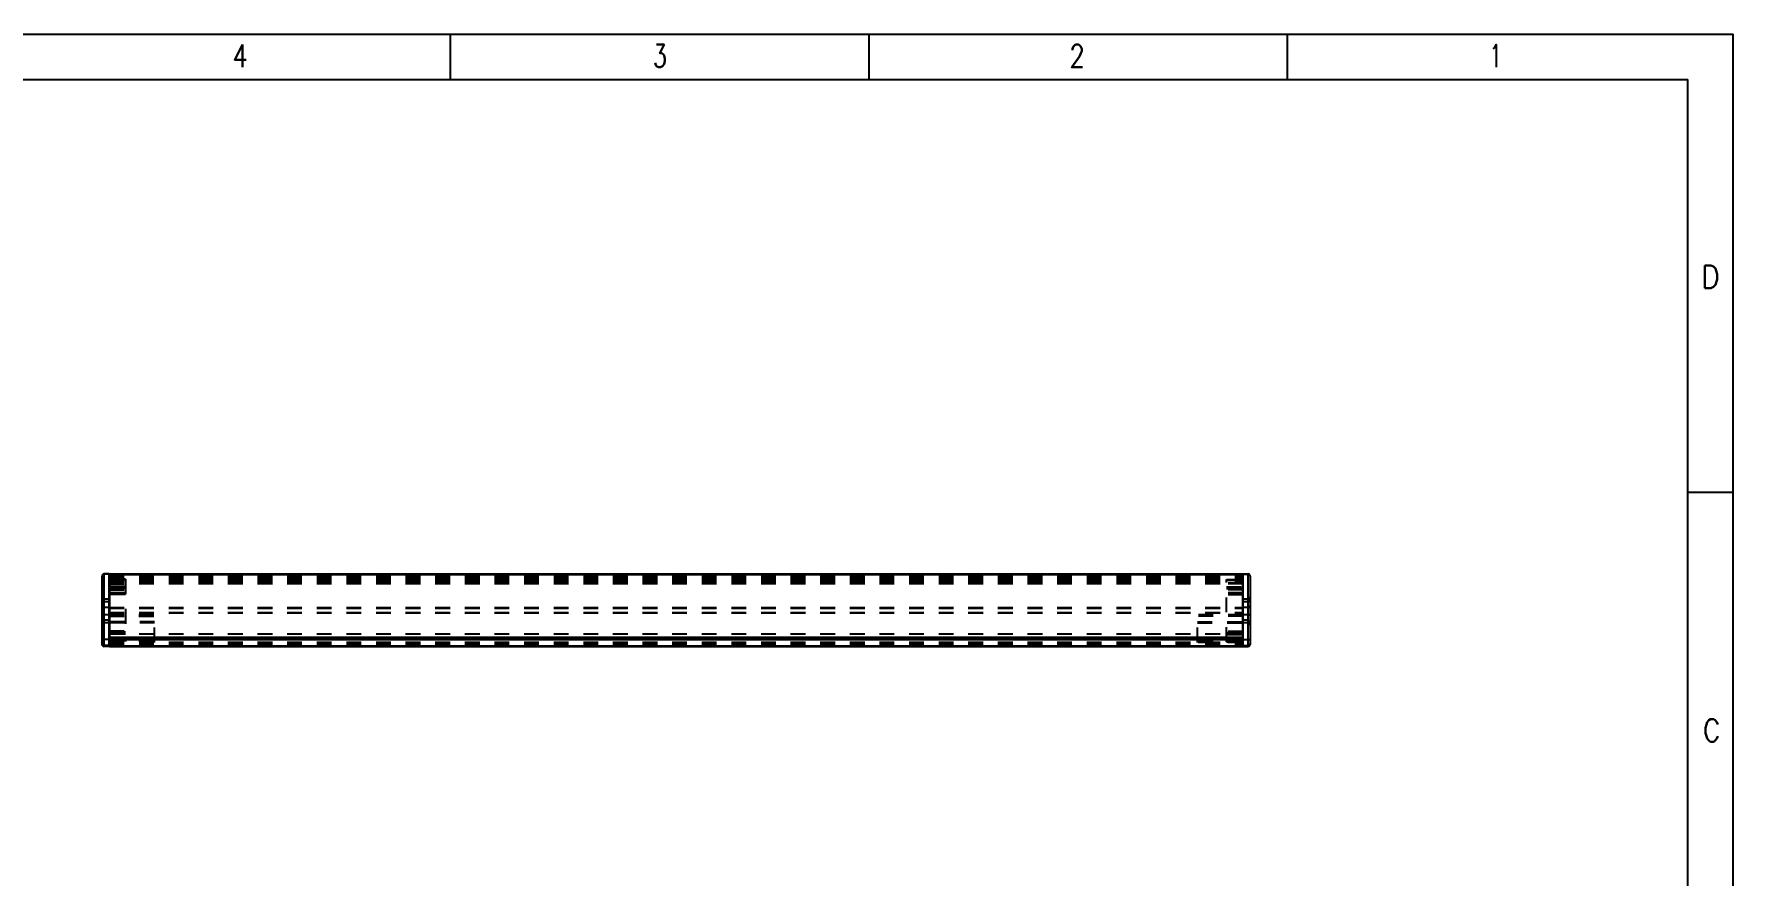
# Model space of a CAD drawing. Extents: x 14 to 580, y 14 to 406.
# Drawn here: x 205.1 to 580, y 220.4 to 406 of the extents above; entities that cross this region are included whole.
import ezdxf
from ezdxf.enums import TextEntityAlignment as Align

# ---------------------------------------------------------------- set-up
doc = ezdxf.new("R2010")
doc.units = 0
doc.header["$LTSCALE"] = 32.67
doc.linetypes.add('HIDDEN', pattern=[0.2, 0.1, -0.1])
for name, color, linetype in [('AP0179', 7, 'CONTINUOUS'), ('BASE2', 7, 'CONTINUOUS'), ('BASE3', 7, 'CONTINUOUS'), ('DIFFUSE2', 7, 'CONTINUOUS'), ('DIFFUSE3', 7, 'CONTINUOUS'), ('ENDCAP2', 7, 'CONTINUOUS'), ('ENDCAP3', 7, 'CONTINUOUS')]:
    doc.layers.add(name, color=color, linetype=linetype)
doc.styles.add('TEXTSTYLE_2', font='TXT.TTF')

msp = doc.modelspace()

# ---------------------------------------------------------------- linework, layer by layer
at = {"layer": 'AP0179', "color": 7}
for p, q in [((14, 406), (580, 406)), ((297, 396), (297, 406)), ((389.333, 406), (389.333, 396)), ((481.667, 396), (481.667, 406)), ((580, 14), (580, 406)), ((24, 396), (570, 396)), ((570, 124.5), (570, 396)), ((570, 305), (580, 305))]:
    msp.add_line(p, q, dxfattribs=at)
at = {"layer": 'BASE2', "color": 7}
for p, q in [((221.796, 287.004), (221.796, 286.904)), ((221.796, 287.004), (471.796, 287.004)), ((221.796, 286.904), (471.796, 286.904)), ((471.796, 287.004), (471.796, 286.904)), ((221.796, 272.604), (221.796, 271.004)), ((221.796, 272.604), (471.796, 272.604)), ((221.796, 272.504), (471.796, 272.504)), ((221.796, 271.104), (471.796, 271.104)), ((221.796, 271.004), (471.796, 271.004)), ((471.796, 272.604), (471.796, 271.004))]:
    msp.add_line(p, q, dxfattribs=at)
at = {"layer": 'BASE3', "color": 8, "linetype": 'HIDDEN'}
for p, q in [((221.796, 286.904), (221.796, 272.604)), ((221.796, 286.504), (471.796, 286.504)), ((221.796, 286.404), (471.796, 286.404)), ((221.796, 286.304), (471.796, 286.304)), ((221.796, 285.704), (471.796, 285.704)), ((221.796, 285.604), (471.796, 285.604)), ((221.796, 285.504), (471.796, 285.504)), ((221.796, 285.104), (471.796, 285.104)), ((221.796, 285.004), (471.796, 285.004)), ((221.796, 284.904), (471.796, 284.904)), ((471.796, 286.904), (471.796, 272.604)), ((221.796, 279.587), (471.796, 279.587)), ((221.796, 279.445), (471.796, 279.445)), ((221.796, 278.514), (471.796, 278.514)), ((221.796, 278.484), (471.796, 278.484)), ((221.796, 278.414), (471.796, 278.414)), ((221.796, 271.974), (471.796, 271.974)), ((221.796, 271.904), (471.796, 271.904)), ((221.796, 271.862), (471.796, 271.862)), ((221.796, 271.804), (471.796, 271.804)), ((221.796, 271.704), (471.796, 271.704)), ((221.796, 271.604), (471.796, 271.604)), ((221.796, 271.204), (471.796, 271.204))]:
    msp.add_line(p, q, dxfattribs=at)
at = {"layer": 'DIFFUSE2', "color": 7}
for p, q in [((221.796, 286.871), (471.796, 286.871)), ((221.796, 286.87), (221.796, 272.804)), ((221.796, 286.869), (471.796, 286.869)), ((471.796, 286.87), (471.796, 272.804)), ((221.796, 273.03), (471.796, 273.03)), ((221.796, 272.804), (471.796, 272.804)), ((221.796, 272.788), (221.796, 272.604)), ((471.796, 272.788), (471.796, 272.604))]:
    msp.add_line(p, q, dxfattribs=at)
at = {"layer": 'DIFFUSE3', "color": 8, "linetype": 'HIDDEN'}
for p, q in [((221.796, 286.671), (471.796, 286.671)), ((221.796, 286.504), (471.796, 286.504)), ((221.796, 286.304), (471.796, 286.304)), ((221.796, 286.204), (471.796, 286.204)), ((221.796, 285.925), (471.796, 285.925)), ((221.796, 285.922), (471.796, 285.922)), ((221.796, 285.915), (471.796, 285.915)), ((221.796, 285.804), (471.796, 285.804)), ((221.796, 285.704), (471.796, 285.704)), ((221.796, 273.804), (471.796, 273.804)), ((221.796, 272.804), (221.796, 272.788)), ((221.796, 272.604), (221.796, 271.704)), ((221.796, 272.604), (471.796, 272.604)), ((221.796, 271.815), (471.796, 271.815)), ((221.796, 271.804), (471.796, 271.804)), ((221.796, 271.704), (471.796, 271.704)), ((471.796, 272.804), (471.796, 272.788)), ((471.796, 272.604), (471.796, 271.704))]:
    msp.add_line(p, q, dxfattribs=at)
at = {"layer": 'ENDCAP2', "color": 7}
for p, q in [((220.146, 271.504), (220.146, 286.504)), ((220.646, 271.004), (220.646, 287.004)), ((221.746, 287.004), (220.646, 287.004)), ((221.746, 271.004), (221.746, 287.004)), ((221.796, 285.806), (221.746, 285.806)), ((221.796, 285.802), (221.746, 285.802)), ((471.796, 285.79), (471.846, 285.79)), ((471.796, 285.785), (471.846, 285.785)), ((471.846, 287.004), (472.946, 287.004)), ((471.846, 287.004), (471.846, 271.004)), ((472.946, 287.004), (472.946, 271.004)), ((473.446, 286.504), (473.446, 271.504)), ((221.796, 274.117), (221.746, 274.117)), ((221.796, 273.698), (221.746, 273.698)), ((471.796, 274.038), (471.846, 274.038)), ((221.746, 272.504), (220.146, 272.504)), ((221.746, 271.104), (220.646, 271.104)), ((221.746, 271.004), (220.646, 271.004)), ((221.796, 272.217), (221.746, 272.217)), ((221.796, 272.07), (221.746, 272.07)), ((221.746, 271.904), (221.796, 271.904)), ((471.796, 273.621), (471.846, 273.621)), ((471.796, 272.15), (471.846, 272.15)), ((471.796, 272.004), (471.846, 272.004)), ((471.846, 271.904), (471.796, 271.904)), ((471.846, 272.504), (473.446, 272.504)), ((471.846, 271.104), (472.946, 271.104)), ((471.846, 271.004), (472.946, 271.004))]:
    msp.add_line(p, q, dxfattribs=at)
for points in [[(220.646, 271.104), (220.6, 271.105), (220.556, 271.11), (220.513, 271.118), (220.469, 271.13), (220.425, 271.145), (220.379, 271.166), (220.333, 271.192), (220.287, 271.225), (220.245, 271.265), (220.208, 271.312), (220.176, 271.367), (220.155, 271.431), (220.146, 271.504)], [(473.446, 271.504), (473.438, 271.431), (473.416, 271.367), (473.385, 271.312), (473.347, 271.265), (473.305, 271.225), (473.26, 271.192), (473.214, 271.166), (473.168, 271.145), (473.124, 271.13), (473.08, 271.118), (473.037, 271.11), (472.992, 271.105), (472.946, 271.104)]]:
    msp.add_lwpolyline(points, dxfattribs=at)
for centre, start, end in [((220.646, 286.504), 90, 180), ((472.946, 286.504), 0, 90), ((220.646, 271.504), 180, 270), ((472.946, 271.504), 270, 360)]:
    msp.add_arc(centre, 0.5, start, end, dxfattribs=at)
at = {"layer": 'ENDCAP3', "color": 8, "linetype": 'HIDDEN'}
for p, q in [((221.746, 286.904), (220.646, 286.904)), ((225.346, 285.66), (221.746, 285.66)), ((221.746, 284.959), (225.346, 284.959)), ((221.746, 284.953), (225.346, 284.953)), ((225.346, 285.806), (221.796, 285.806)), ((225.346, 285.802), (221.796, 285.802)), ((225.346, 285.806), (225.346, 272.07)), ((468.246, 285.79), (471.796, 285.79)), ((468.246, 272.004), (468.246, 285.79)), ((468.246, 285.785), (471.796, 285.785)), ((468.246, 285.643), (471.846, 285.643)), ((471.846, 284.939), (468.246, 284.939)), ((471.846, 284.933), (468.246, 284.933)), ((471.846, 286.904), (472.946, 286.904)), ((220.646, 281.472), (221.746, 281.472)), ((221.746, 284.812), (225.346, 284.812)), ((225.346, 284.189), (221.746, 284.189)), ((221.746, 283.864), (225.346, 283.864)), ((225.346, 283.835), (221.746, 283.835)), ((221.746, 283.511), (225.346, 283.511)), ((225.346, 282.818), (221.746, 282.818)), ((225.346, 282.418), (221.746, 282.418)), ((471.846, 284.793), (468.246, 284.793)), ((468.246, 284.162), (471.846, 284.162)), ((471.846, 283.831), (468.246, 283.831)), ((468.246, 283.809), (471.846, 283.809)), ((471.846, 283.477), (468.246, 283.477)), ((471.846, 282.812), (468.246, 282.812)), ((471.846, 282.412), (468.246, 282.412)), ((471.846, 281.472), (472.946, 281.472)), ((220.646, 280.886), (221.746, 280.886)), ((221.746, 279.613), (220.646, 279.613)), ((220.646, 278.058), (221.746, 278.058)), ((221.746, 277.989), (231.746, 277.989)), ((221.746, 277.902), (231.746, 277.902)), ((221.746, 277.689), (231.746, 277.689)), ((231.746, 271.904), (231.746, 277.989)), ((471.846, 277.989), (461.846, 277.989)), ((461.846, 271.904), (461.846, 277.989)), ((471.846, 277.902), (461.846, 277.902)), ((471.846, 277.689), (461.846, 277.689)), ((471.846, 280.886), (472.946, 280.886)), ((472.946, 279.613), (471.846, 279.613)), ((471.846, 278.058), (472.946, 278.058)), ((221.746, 276.785), (220.646, 276.785)), ((221.746, 276.199), (220.646, 276.199)), ((231.746, 276.441), (221.746, 276.441)), ((231.746, 276.382), (221.746, 276.382)), ((231.746, 276.241), (221.746, 276.241)), ((221.746, 274.414), (225.346, 274.414)), ((221.746, 273.979), (225.346, 273.979)), ((225.346, 274.117), (221.796, 274.117)), ((225.346, 273.698), (221.796, 273.698)), ((461.846, 276.441), (471.846, 276.441)), ((461.846, 276.382), (471.846, 276.382)), ((461.846, 276.241), (471.846, 276.241)), ((471.846, 274.33), (468.246, 274.33)), ((468.246, 274.038), (471.796, 274.038)), ((471.846, 273.898), (468.246, 273.898)), ((472.946, 276.785), (471.846, 276.785)), ((472.946, 276.199), (471.846, 276.199)), ((221.746, 271.204), (220.646, 271.204)), ((221.746, 273.017), (225.346, 273.017)), ((231.746, 272.945), (221.746, 272.945)), ((221.746, 272.87), (225.346, 272.87)), ((231.746, 272.804), (221.746, 272.804)), ((231.746, 272.604), (221.746, 272.604)), ((221.746, 272.416), (231.746, 272.416)), ((221.746, 272.204), (231.746, 272.204)), ((225.346, 272.217), (221.796, 272.217)), ((221.796, 272.07), (225.346, 272.07)), ((221.796, 271.904), (231.746, 271.904)), ((461.846, 272.945), (471.846, 272.945)), ((461.846, 272.804), (471.846, 272.804)), ((461.846, 272.604), (471.846, 272.604)), ((471.846, 272.416), (461.846, 272.416)), ((471.846, 272.204), (461.846, 272.204)), ((471.796, 271.904), (461.846, 271.904)), ((468.246, 273.621), (471.796, 273.621)), ((471.846, 272.95), (468.246, 272.95)), ((468.246, 272.15), (471.796, 272.15)), ((468.246, 272.004), (471.796, 272.004)), ((471.846, 271.204), (472.946, 271.204))]:
    msp.add_line(p, q, dxfattribs=at)
for points in [[(220.646, 286.904), (220.6, 286.902), (220.556, 286.897), (220.513, 286.889), (220.469, 286.878), (220.425, 286.862), (220.379, 286.842), (220.333, 286.815), (220.287, 286.782), (220.245, 286.742), (220.208, 286.696), (220.176, 286.641), (220.155, 286.577), (220.146, 286.504)], [(473.446, 286.504), (473.438, 286.577), (473.416, 286.641), (473.385, 286.696), (473.347, 286.742), (473.305, 286.782), (473.26, 286.815), (473.214, 286.842), (473.168, 286.862), (473.124, 286.878), (473.08, 286.889), (473.037, 286.897), (472.992, 286.902), (472.946, 286.904)], [(220.646, 280.886), (220.455, 280.913), (220.293, 280.99), (220.184, 281.105), (220.146, 281.24)], [(472.946, 280.886), (473.138, 280.913), (473.3, 280.99), (473.408, 281.105), (473.446, 281.24)], [(220.646, 279.613), (220.455, 279.64), (220.293, 279.717), (220.184, 279.832), (220.146, 279.967)], [(220.646, 278.058), (220.455, 278.031), (220.293, 277.954), (220.184, 277.84), (220.146, 277.704)], [(472.946, 279.613), (473.138, 279.64), (473.3, 279.717), (473.408, 279.832), (473.446, 279.967)], [(472.946, 278.058), (473.138, 278.031), (473.3, 277.954), (473.408, 277.84), (473.446, 277.704)], [(220.646, 276.785), (220.455, 276.758), (220.293, 276.682), (220.184, 276.567), (220.146, 276.432)], [(472.946, 276.785), (473.138, 276.758), (473.3, 276.682), (473.408, 276.567), (473.446, 276.432)], [(220.146, 271.504), (220.156, 271.444), (220.181, 271.394), (220.217, 271.35), (220.261, 271.312), (220.315, 271.279), (220.376, 271.251), (220.442, 271.23), (220.511, 271.215), (220.579, 271.206), (220.646, 271.204)], [(472.946, 271.204), (473.013, 271.206), (473.082, 271.215), (473.15, 271.23), (473.216, 271.251), (473.278, 271.279), (473.331, 271.312), (473.376, 271.35), (473.411, 271.394), (473.436, 271.444), (473.446, 271.504)]]:
    msp.add_lwpolyline(points, dxfattribs=at)
for centre, start, end in [((220.646, 281.972), 180, 270), ((472.946, 281.972), 270, 360), ((220.646, 275.699), 90, 180), ((472.946, 275.699), 0, 90)]:
    msp.add_arc(centre, 0.5, start, end, dxfattribs=at)

# ---------------------------------------------------------------- texts
at = {"layer": 'AP0179', "color": 7, "style": 'TEXTSTYLE_2', "width": 0.785714}
for s, p in [('4', (252.301, 398.659)), ('2', (436.967, 398.659))]:
    msp.add_text(s, height=5, dxfattribs=at).set_placement(p, align=Align.RIGHT)
at = {"layer": 'AP0179', "color": 7, "style": 'TEXTSTYLE_2'}
for s, width, p in [('3', 0.714286, (341.699, 398.659)), ('1', 0.571429, (526.366, 398.659)), ('D', 0.904762, (573, 350))]:
    msp.add_text(s, height=5, dxfattribs=dict(at, width=width)).set_placement(p)
at = {"layer": 'AP0179', "color": 7, "style": 'TEXTSTYLE_2', "text_generation_flag": 2, "width": 0.833333}
msp.add_text('C', height=5, rotation=180, dxfattribs=at).set_placement((577.167, 255), align=Align.RIGHT)

doc.saveas('drawing.dxf')
